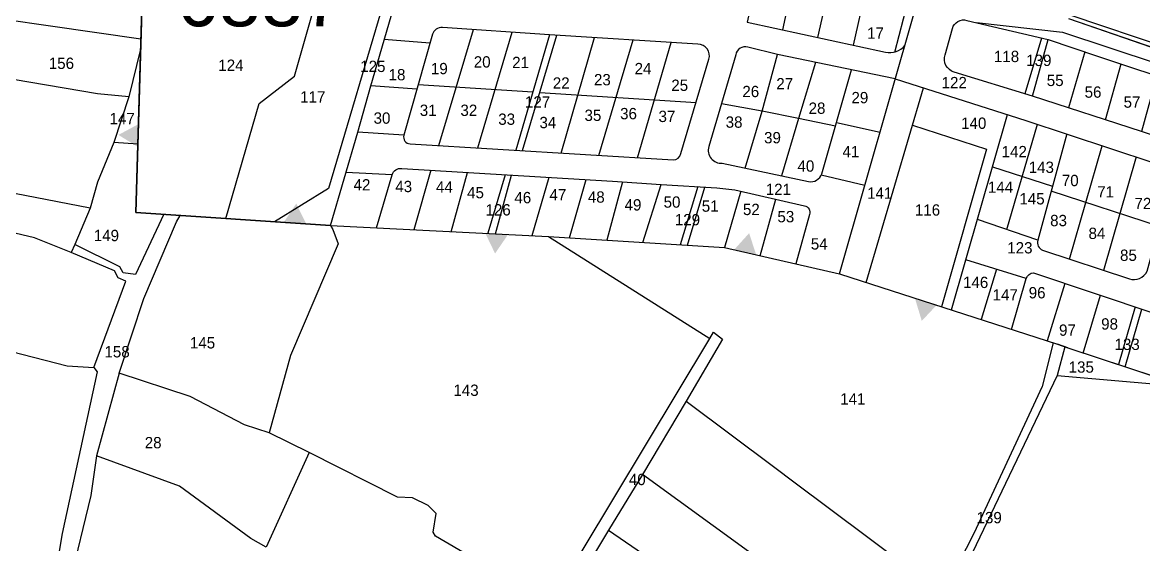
# Model space of a CAD drawing. Extents: x -493 to 187849, y -1657 to 664362.
# Drawn here: x 184127.9 to 184623.2, y 660977.2 to 661207.9 of the extents above; entities that cross this region are included whole.
import ezdxf

# ---------------------------------------------------------------- set-up
doc = ezdxf.new("R2010")
doc.units = 0
doc.header["$MEASUREMENT"] = 0
doc.layers.get('0').update_dxf_attribs({"linetype": 'CONTINUOUS'})
for name, color, linetype in [('0DXF_GUSH', 3, 'CONTINUOUS'), ('0G_GV_LIN', 10, 'CONTINUOUS'), ('1DXF_GUSH', 3, 'CONTINUOUS'), ('1G_GV_LIN', 1, 'CONTINUOUS'), ('BDIKA', 3, 'CONTINUOUS'), ('BOUNDARY', 1, 'CONTINUOUS'), ('GUSHIM', 10, 'CONTINUOUS'), ('HELKA', 3, 'CONTINUOUS')]:
    doc.layers.add(name, color=color, linetype=linetype)
doc.styles.get("Standard").update_dxf_attribs({"font": 'dimheb.shx'})

# ---------------------------------------------------------------- blocks, each defined once
blk = doc.blocks.new('TVC_FENCE')
blk.add_solid([(-0.5, 0), (0.5, 0), (0, 0.866)])

msp = doc.modelspace()

# ---------------------------------------------------------------- linework, layer by layer
at = {"layer": '0DXF_GUSH'}
for points in [[(184180.29, 661200.52), (184079.77, 661215)], [(184180.16, 661196.14), (184174.96, 661175.07)], [(184174.96, 661175.07), (184161.08, 661176.32), (184078.65, 661190.31)], [(184174.96, 661175.07), (184168.33, 661154.92)], [(184168.33, 661154.92), (184161.1, 661137.34), (184157.9, 661125.9)], [(184178.89, 661154.09), (184168.33, 661154.92)], [(184157.9, 661125.9), (184076.45, 661141.6)], [(184157.9, 661125.9), (184151.08, 661109.78)], [(184149.43, 661106.27), (184133.21, 661112.74), (184116.28, 661116.67), (184075.78, 661123.25)], [(184190.38, 661123.18), (184177.83, 661096.63), (184172.41, 661097.33), (184170.97, 661099.88), (184151.08, 661109.78)], [(184170.74, 661052.93), (184181.63, 661085.96), (184196.06, 661119.81), (184197.61, 661122.68)], [(184264.01, 661118.16), (184265.07, 661116.4), (184267.47, 661110.17), (184246.38, 661060.81), (184236.99, 661026.62)], [(184360.42, 661113.32), (184431.58, 661068.27)], [(184151.08, 661109.78), (184149.43, 661106.27)], [(184159.55, 661055.5), (184173.67, 661093.58), (184170.28, 661095.03), (184168.66, 661098.14), (184149.43, 661106.27)], [(184431.58, 661068.27), (184433.2, 661071.13), (184437.29, 661067.99), (184421.18, 661040.57)], [(184098.45, 661068.87), (184147.69, 661056.27), (184159.55, 661055.5)], [(184361.29, 660951.2), (184431.58, 661068.27)], [(184583.36, 661066.33), (184578.49, 661047.09), (184548.26, 660982.18), (184534.73, 660955.68)], [(184588.42, 661064.57), (184585.13, 661051.93)], [(184159.55, 661055.5), (184160.98, 661053.52), (184145.49, 660982.15), (184134.59, 660917.75), (184133.25, 660916.47), (184130.82, 660916.08)], [(184170.74, 661052.93), (184160.7, 661016.44)], [(184236.99, 661026.62), (184226.05, 661030.1), (184202.12, 661042.71), (184170.74, 661052.93)], [(184585.13, 661051.93), (184511.9, 660898.87), (184499.11, 660843.69)], [(184421.18, 661040.57), (184401.87, 661008.17)], [(184421.18, 661040.57), (184460.35, 661011.29), (184468.78, 661004.99), (184534.73, 660955.68)], [(184254.56, 661017.88), (184236.99, 661026.62)], [(184160.7, 661016.44), (184158.11, 660998.88), (184148.91, 660960.66), (184149.77, 660959.01), (184152.05, 660957.7)], [(184235.6, 660976.1), (184228.91, 660979.97), (184197.31, 661003.01), (184160.7, 661016.44)], [(184254.56, 661017.88), (184235.6, 660976.1)], [(184361.29, 660951.2), (184310.38, 660980.91), (184309.39, 660982.68), (184310.7, 660990.92), (184307.23, 660994.47), (184300.25, 660997.92), (184293.71, 660998.18), (184254.56, 661017.88)], [(184401.87, 661008.17), (184386.91, 660983.66)], [(184518.46, 660923.51), (184457.35, 660967.88), (184448.72, 660974.14), (184401.87, 661008.17)], [(184386.91, 660983.66), (184366.14, 660949.01), (184304.73, 660853.63), (184288.09, 660863.94), (184255.14, 660812.35), (184256.13, 660811.75), (184254.42, 660808.58), (184255.41, 660807.98), (184252.29, 660801.57), (184251.07, 660801.91), (184235.76, 660773.2), (184232.14, 660775.04), (184200.54, 660753.13)], [(184386.91, 660983.66), (184440.32, 660946.88), (184449.24, 660940.74), (184507.16, 660900.86)]]:
    msp.add_lwpolyline(points, dxfattribs=at)
at = {"layer": '0G_GV_LIN'}
msp.add_lwpolyline([(184590.11, 661209.64), (184691.66, 661174.7)], dxfattribs=at)
at = {"layer": 'BDIKA', "linetype": 'CONTINUOUS'}
for p, q in [((184177.98, 661124.02), (184182.03, 661257.93)), ((184177.98, 661124.02), (184182.03, 661257.93)), ((184590.11, 661209.64), (184691.66, 661174.7)), ((184590.64, 661211.36), (184678.52, 661181.54)), ((184264.01, 661118.16), (184177.98, 661124.02)), ((184264.01, 661118.16), (184177.98, 661124.02)), ((184264.01, 661118.16), (184360.42, 661113.32)), ((184264.01, 661118.16), (184360.42, 661113.32)), ((184360.42, 661113.32), (184438.08, 661108.44)), ((184360.42, 661113.32), (184438.08, 661108.44)), ((184438.08, 661108.44), (184488.86, 661096.92)), ((184438.08, 661108.44), (184488.86, 661096.92)), ((184488.86, 661096.92), (184585.28, 661065.71)), ((184488.86, 661096.92), (184585.28, 661065.71)), ((184589.73, 661064.09), (184585.28, 661065.71)), ((184589.73, 661064.09), (184585.28, 661065.71)), ((184589.73, 661064.09), (184641.65, 661047.11)), ((184589.73, 661064.09), (184641.65, 661047.11)), ((184585.13, 661051.93), (184641.65, 661047.11))]:
    msp.add_line(p, q, dxfattribs=at)
at = {"layer": 'GUSHIM', "linetype": 'CONTINUOUS'}
msp.add_lwpolyline([(184186.19, 661401.82), (184182.03, 661257.93), (184177.98, 661124.02), (184264.01, 661118.16), (184360.42, 661113.32), (184438.08, 661108.44), (184488.86, 661096.92), (184585.28, 661065.71), (184589.73, 661064.09), (184641.65, 661047.11), (184673.78, 661036.75), (184708.17, 661020.51), (184797.44, 660978.35)], dxfattribs=at)
at = {"layer": 'HELKA', "linetype": 'CONTINUOUS'}
for points in [[(184217.87, 661121.3), (184232.59, 661172.08), (184248.14, 661184.19), (184256.63, 661214.07), (184248.55, 661228.2), (184254.81, 661246.17), (184257.74, 661251.55)], [(184277.02, 661244.96), (184288.68, 661220.73), (184263.18, 661134.49), (184239.35, 661119.84)], [(184254.81, 661246.17), (184277.02, 661244.96), (184300.65, 661243.34), (184452.06, 661234.08), (184487.81, 661226.01), (184519.02, 661216.67), (184513.17, 661194.67)], [(184463.85, 661204.62), (184469.34, 661230.18)], [(184479.4, 661201.26), (184485.12, 661226.62)], [(184495.06, 661197.87), (184500.6, 661222.18)], [(184264.01, 661118.16), (184276.05, 661159.51), (184281.81, 661179.93), (184292.88, 661217.97)], [(184311.96, 661153.56), (184327.21, 661204.78)], [(184307.97, 661198.74), (184287.75, 661200.32)], [(184329.08, 661152.5), (184344.23, 661203.64)], [(184360.75, 661202.52), (184345.92, 661151.46)], [(184348.91, 661151.28), (184364.07, 661202.31)], [(184365.94, 661150.22), (184380.68, 661201.27)], [(184382.62, 661149.19), (184397.81, 661200.19)], [(184578.22, 661201.05), (184570.8, 661176.44)], [(184574.16, 661175.41), (184581.05, 661200.38)], [(184399.69, 661148.13), (184414.5, 661199.14)], [(184597.24, 661194.93), (184590.09, 661170.22)], [(184447.28, 661143.57), (184454.7, 661168.8), (184461.54, 661193.77)], [(184478.3, 661190.29), (184470.75, 661165.48), (184463.25, 661140.19)], [(184606.39, 661164.91), (184613.34, 661189.57)], [(184302.23, 661178.51), (184281.81, 661179.93)], [(184353.36, 661177.08), (184302.73, 661180.3)], [(184513.56, 661182.97), (184571.26, 661164.67), (184664.73, 661133.66), (184705.05, 661120.43), (184798.02, 661075.88)], [(184629.12, 661184.35), (184622.34, 661159.7)], [(184356.53, 661176.94), (184425.52, 661172.62)], [(184500.74, 661093.08), (184525.96, 661179.04)], [(184487.12, 661162.11), (184470.75, 661165.48), (184454.7, 661168.8), (184436.71, 661171.99)], [(184538.34, 661080.91), (184563.2, 661167.23)], [(184487.6, 661163.79), (184506.82, 661159.49)], [(184521.12, 661162.53), (184553.79, 661152), (184533.94, 661082.33)], [(184562.83, 661116.44), (184576.45, 661162.95)], [(184296.43, 661158.08), (184276.05, 661159.51)], [(184590.45, 661103.36), (184605.02, 661153.47)], [(184619.95, 661148.52), (184605.54, 661098.37)], [(184291.27, 661140.64), (184270.83, 661141.59)], [(184308.39, 661142.62), (184300.8, 661116.31)], [(184317.36, 661115.48), (184324.56, 661141.64)], [(184341.15, 661140.64), (184333.56, 661114.77)], [(184336.98, 661114.51), (184343.99, 661140.47)], [(184500.05, 661135.89), (184480.83, 661140.48)], [(184556.55, 661144.16), (184583.04, 661135.66)], [(184360.47, 661139.48), (184353.02, 661113.69)], [(184369.64, 661112.74), (184377.04, 661138.48)], [(184393.11, 661137.46), (184386.14, 661111.7)], [(184402.02, 661110.7), (184410.17, 661136.26)], [(184426.28, 661135.38), (184418.59, 661109.66)], [(184421.76, 661109.46), (184429.35, 661135.22)], [(184445.33, 661133.37), (184438.08, 661108.44)], [(184630.21, 661117.79), (184582.41, 661133.36)], [(184453.83, 661104.87), (184460.77, 661129.86)], [(184576.48, 661111.72), (184549.86, 661120.92)], [(184571.44, 661094.8), (184544.71, 661103.04)], [(184558.22, 661098.88), (184551.54, 661076.64)], [(184588.5, 661092.66), (184580.6, 661067.23)], [(184596.53, 661061.86), (184604.21, 661087.4)], [(184619.56, 661082.27), (184612.12, 661056.77)], [(184615.12, 661055.79), (184622.5, 661081.28)]]:
    msp.add_lwpolyline(points, dxfattribs=at)
for points in [[(184453.88, 661233.67), (184448.14, 661208.02), (184509.16, 661194.82, 0.279863), (184517.82, 661197.81, -0.469844)], [(184488.86, 661096.92), (184522.66, 661214.65, 0.36558), (184519.09, 661222.61), (184500.42, 661229.25)], [(184777.3, 661004.06), (184801.12, 661086.63), (184719.65, 661125.29), (184708.89, 661130.66), (184622.34, 661159.7), (184574.16, 661175.41), (184539.52, 661186.01, -0.419763), (184535.58, 661193.6), (184538.79, 661205.27, -0.419521), (184545.21, 661208.85), (184581.05, 661200.38), (184602.95, 661193.01), (184682.32, 661166.73), (184718.71, 661154.53), (184724.14, 661152.22), (184795.05, 661118.55), (184798.88, 661124.73)], [(184549.4, 661207.86), (184587.47, 661203.61), (184671.01, 661175.93), (184680.83, 661172.65, 0.260643), (184691.66, 661174.7, 1.281868)], [(184513.56, 661182.97), (184461.54, 661193.77), (184448.38, 661197.07, 0.433493), (184443.08, 661193.67), (184431.16, 661153.08, 0.523001), (184437.08, 661145.73), (184475.2, 661137.66, 0.384909), (184481.07, 661141.07), (184494.27, 661186.97)], [(184589.34, 661158.67), (184576.48, 661111.72, 0.373622), (184578.62, 661107.26), (184616.95, 661094.61, 0.38), (184624.79, 661098), (184636.02, 661138.98, 0.407483), (184633.16, 661144.13, -6.836099)], [(184284.4, 661117.14), (184291.27, 661140.64, -0.3714), (184295.52, 661143.4), (184388.68, 661137.77), (184410.17, 661136.26), (184434.79, 661134.92), (184442.74, 661133.96), (184473.48, 661126.97, -0.444091), (184475.69, 661123.05), (184469.56, 661101.3)], [(184564.83, 661072.33), (184571.44, 661094.8, -0.322646), (184574.65, 661097.3), (184655.05, 661070.39), (184683.16, 661060.83), (184700.99, 661052.46), (184780.39, 661014.77)]]:
    msp.add_lwpolyline(points, format="xyb", dxfattribs=at)
msp.add_lwpolyline([(184360.75, 661202.52), (184313.47, 661205.71, 0.347778), (184309.09, 661202.7), (184296.43, 661158.08, 0.498027), (184299.25, 661154.35), (184415.37, 661147.16, 0.39443), (184418.77, 661149.97), (184431.2, 661191.67, 0.492304), (184426.35, 661198.4)], format="xyb", close=True, dxfattribs=at)

# ---------------------------------------------------------------- block references
at = {"layer": 'BOUNDARY', "linetype": 'CONTINUOUS', "xscale": 10, "yscale": 10, "zscale": 10}
for p, rotation in [((184179.01, 661157.98), 88.26562158282896), ((184248.34, 661119.23), 356.1040527996245), ((184447.18, 661106.37), 347.9387673534705), ((184337.4, 661114.48), 175.6416278662542), ((184527.23, 661084.5), 166.8693814830328)]:
    msp.add_blockref('TVC_FENCE', p, dxfattribs=dict(at, rotation=rotation))

# ---------------------------------------------------------------- texts
at = {"layer": '1DXF_GUSH'}
for s, p in [('17', (184501.07, 661200.72)), ('118', (184557.13, 661190.4)), ('156', (184139.59, 661187.39)), ('124', (184214.49, 661186.53)), ('125', (184277.18, 661186.03)), ('19', (184308.41, 661185.05)), ('20', (184327.34, 661188)), ('21', (184344.3, 661187.75)), ('24', (184398.39, 661185.05)), ('139', (184571.38, 661188.68)), ('18', (184289.72, 661182.35)), ('23', (184380.44, 661180.14)), ('55', (184580.48, 661179.83)), ('22', (184362.25, 661178.66)), ('25', (184414.61, 661177.68)), ('26', (184446, 661174.92)), ('27', (184461, 661178.36)), ('122', (184534.02, 661178.85)), ('56', (184597.2, 661174.67)), ('117', (184250.63, 661172.52)), ('127', (184349.95, 661170.31)), ('29', (184494.19, 661172.21)), ('57', (184614.41, 661170.25)), ('31', (184303.49, 661166.62)), ('32', (184321.44, 661166.62)), ('36', (184391.99, 661165.15)), ('28', (184475.26, 661167.55)), ('147', (184166.43, 661162.97)), ('30', (184283.08, 661163.18)), ('33', (184338.15, 661162.69)), ('34', (184356.35, 661161.21)), ('35', (184376.26, 661164.41)), ('37', (184408.96, 661163.92)), ('38', (184438.63, 661161.4)), ('140', (184542.62, 661160.91)), ('39', (184455.59, 661154.52)), ('41', (184490.25, 661148.38)), ('142', (184560.53, 661148.36)), ('40', (184470.34, 661141.99)), ('143', (184572.49, 661141.44)), ('70', (184587.12, 661135.6)), ('42', (184274.23, 661133.69)), ('43', (184292.67, 661132.95)), ('44', (184310.62, 661132.71)), ('45', (184324.39, 661130.25)), ('121', (184456.33, 661131.67)), ('141', (184501.09, 661130.04)), ('144', (184554.46, 661132.65)), ('71', (184602.76, 661130.59)), ('46', (184345.28, 661128.04)), ('47', (184360.77, 661129.27)), ('48', (184377.74, 661128.29)), ('50', (184411.21, 661126.08)), ('145', (184568.37, 661127.52)), ('72', (184619.23, 661125.43)), ('126', (184332.5, 661122.63)), ('49', (184393.96, 661124.85)), ('51', (184428.06, 661124.3)), ('52', (184446.25, 661122.82)), ('116', (184522.22, 661122.58)), ('129', (184416.16, 661118.29)), ('53', (184461.49, 661119.63)), ('83', (184581.96, 661117.91)), ('149', (184159.47, 661111.3)), ('84', (184598.92, 661112.25)), ('54', (184476.24, 661107.59)), ('123', (184563.03, 661105.87)), ('85', (184612.84, 661102.58)), ('146', (184543.48, 661090.58)), ('96', (184572.5, 661086.01)), ('147', (184556.55, 661085.08)), ('98', (184604.5, 661072.22)), ('97', (184585.89, 661069.5)), ('145', (184201.93, 661063.88)), ('133', (184610.4, 661063.21)), ('158', (184164.18, 661059.93)), ('135', (184590.15, 661053.18)), ('143', (184318.33, 661042.93)), ('141', (184489.21, 661039.1)), ('28', (184181.98, 661019.77)), ('40', (184395.85, 661003.5)), ('139', (184549.45, 660986.65))]:
    msp.add_text(s, height=5, dxfattribs=at).set_placement(p)
at = {"layer": '1G_GV_LIN'}
msp.add_text('6887', height=25, dxfattribs=at).set_placement((184196.06, 661206.23))

doc.saveas('drawing.dxf')
